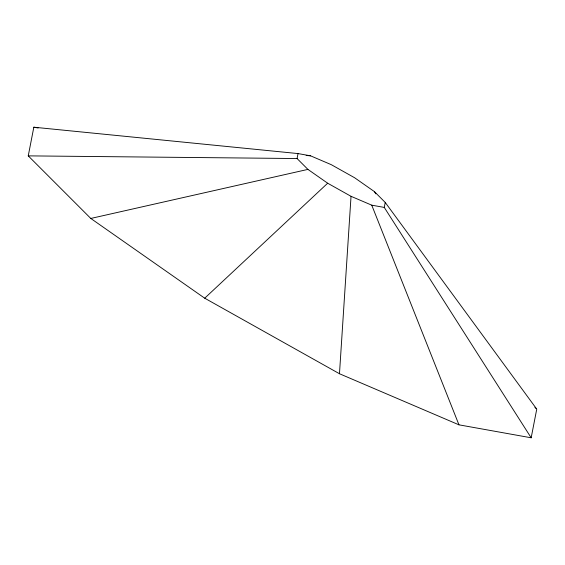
<?xml version="1.0" encoding="UTF-8"?>
<svg xmlns="http://www.w3.org/2000/svg" width="565" height="565" viewBox="0 0 565 565"><rect width="100%" height="100%" fill="white"/><g stroke="black" fill="none" stroke-linecap="round" stroke-linejoin="round"><path stroke-width="0.85" d="M339.473 373.74L351.035 196.316L327.672 183.215L307.918 169.394L297.07 158.539L28.25 155.869L33.829 127.21L298.038 153.574L310.559 155.82L331.281 164.676L354.643 177.77L374.39 191.599L385.238 202.454L536.75 409.131L531.171 437.79L458.964 424.831L339.473 373.74L204.714 298.2L90.796 218.45L28.25 155.869M297.07 158.539L298.038 153.574M531.171 437.79L384.271 207.419L385.238 202.454M204.714 298.2L327.672 183.215M90.796 218.45L307.918 169.394M306.173 155.481L310.559 155.82M33.829 127.21L38.123 127.987M351.035 196.316L371.749 205.173L384.271 207.419M534.893 407.273L536.129 408.516M374.39 191.599L375.824 193.823M371.749 205.173L458.964 424.831"/></g></svg>
